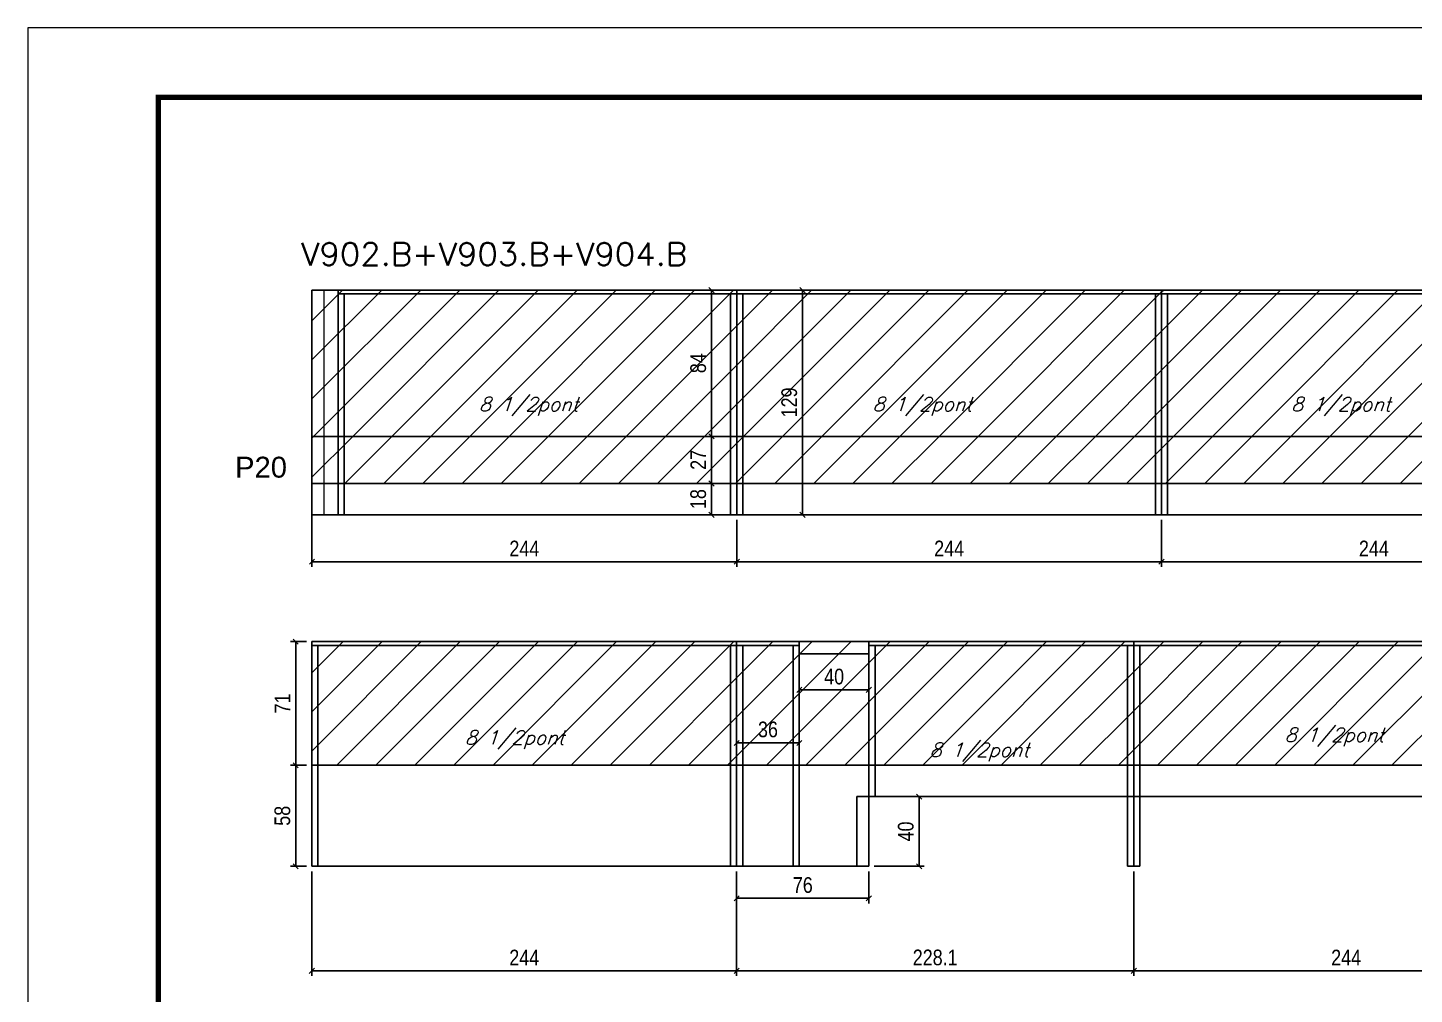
# Model space of a CAD drawing. Extents: x -20960 to -5926, y -2106 to 21915.
# Drawn here: x -9023 to -8227, y 19063 to 19618 of the extents above; entities that cross this region are included whole.
import ezdxf

# ---------------------------------------------------------------- set-up
doc = ezdxf.new("R2010")
doc.units = 0
doc.linetypes.add('DASHED', pattern=[0.75, 0.5, -0.25])
for name, color, linetype in [('5', 5, 'Continuous'), ('COTA', 241, 'Continuous'), ('Painéis', 200, 'Continuous'), ('Reaproveitamento', 251, 'Continuous'), ('SARR_2.2x7', 40, 'Continuous'), ('SARR_3.5x7', 81, 'Continuous'), ('texto', 7, 'Continuous')]:
    doc.layers.add(name, color=color, linetype=linetype)
for name, color, linetype, lineweight in [('Folhas', 255, 'Continuous', 9), ('Sarr 2.2x7', 40, 'Continuous', 9), ('SARRAFO DE PRESSAO', 251, 'DASHED', 9), ('Texto Seção', 7, 'Continuous', 15)]:
    doc.layers.add(name, color=color, linetype=linetype, lineweight=lineweight)
doc.styles.add('COTA TECNICA-50', font='techl___.ttf', dxfattribs={"height": 9})
doc.styles.add('REGUA-120', font='ROMANS.shx', dxfattribs={"height": 15})
doc.styles.add('Romans', font='romans.shx')
doc.styles.get("Standard").update_dxf_attribs({"font": 'arial.ttf'})
doc.dimstyles.new('COTA PAINEL-50', dxfattribs={"dimtxt": 9, "dimasz": 3, "dimexe": 3, "dimexo": 3, "dimgap": 3, "dimtad": 1, "dimdec": 1, "dimzin": 12, "dimdsep": 46, "dimtxsty": 'COTA TECNICA-50', "dimblk1": 'OBLIQUE', "dimblk2": 'OBLIQUE', "dimsah": 1, "dimcen": 0.9, "dimclrd": 4, "dimclre": 4, "dimclrt": 240, "dimadec": 1, "dimazin": 3, "dimtfac": 1, "dimtdec": 1, "dimtmove": 0, "dimatfit": 3, "dimfxl": 1, "dimtolj": 1, "dimtzin": 12, "dimarcsym": 0})

# ---------------------------------------------------------------- blocks, each defined once
blk = doc.blocks.new('9999999999')
at = {"layer": 'Folhas'}
blk.add_lwpolyline([(98138.98, 34190.21), (99623.98, 34190.21), (99623.98, 35240.21), (98138.98, 35240.21)], close=True, dxfattribs=at)
at = {"layer": 'Folhas', "color": 30, "const_width": 3}
blk.add_lwpolyline([(98213.98, 34230.21), (99583.98, 34230.21), (99583.98, 35200.21), (98213.98, 35200.21)], close=True, dxfattribs=at)
blk = doc.blocks.new('_Oblique')
at = {"color": 0, "linetype": 'ByBlock', "lineweight": -2}
blk.add_line((-0.5, -0.5), (0.5, 0.5), dxfattribs=at)
blk = doc.blocks.new('*D310')
at = {"layer": 'COTA', "color": 4, "lineweight": -2, "transparency": 16777216}
for p, q in [((-8860.29, 19133.82), (-8860.29, 19073.87)), ((-8616.29, 19133.82), (-8616.29, 19073.87)), ((-8860.29, 19076.87), (-8616.29, 19076.87))]:
    blk.add_line(p, q, dxfattribs=at)
at = {"layer": 'Defpoints', "color": 0, "transparency": 16777216}
for p in [(-8860.29, 19136.82), (-8616.29, 19136.82), (-8616.29, 19076.87)]:
    blk.add_point(p, dxfattribs=at)
at = {"layer": 'COTA', "color": 4, "lineweight": -2, "transparency": 16777216, "xscale": 3, "yscale": 3, "zscale": 3, "rotation": 180}
blk.add_blockref('_Oblique', (-8860.29, 19076.87), dxfattribs=at)
at = {"layer": 'COTA', "color": 4, "lineweight": -2, "transparency": 16777216, "xscale": 3, "yscale": 3, "zscale": 3}
blk.add_blockref('_Oblique', (-8616.29, 19076.87), dxfattribs=at)
at = {"layer": 'COTA', "color": 240, "transparency": 16777216, "insert": (-8738.29, 19084.44), "char_height": 9, "attachment_point": 5, "style": 'COTA TECNICA-50'}
blk.add_mtext('\\A1;244', dxfattribs=at)
blk = doc.blocks.new('*D311')
at = {"layer": 'COTA', "color": 4, "lineweight": -2, "transparency": 16777216}
for p, q in [((-8616.29, 19133.82), (-8616.29, 19073.87)), ((-8388.19, 19133.82), (-8388.19, 19073.87)), ((-8616.29, 19076.87), (-8388.19, 19076.87))]:
    blk.add_line(p, q, dxfattribs=at)
at = {"layer": 'Defpoints', "color": 0, "transparency": 16777216}
for p in [(-8616.29, 19136.82), (-8388.19, 19136.82), (-8388.19, 19076.87)]:
    blk.add_point(p, dxfattribs=at)
at = {"layer": 'COTA', "color": 4, "lineweight": -2, "transparency": 16777216, "xscale": 3, "yscale": 3, "zscale": 3, "rotation": 180}
blk.add_blockref('_Oblique', (-8616.29, 19076.87), dxfattribs=at)
at = {"layer": 'COTA', "color": 4, "lineweight": -2, "transparency": 16777216, "xscale": 3, "yscale": 3, "zscale": 3}
blk.add_blockref('_Oblique', (-8388.19, 19076.87), dxfattribs=at)
at = {"layer": 'COTA', "color": 240, "transparency": 16777216, "insert": (-8502.24, 19084.45), "char_height": 9, "attachment_point": 5, "style": 'COTA TECNICA-50'}
blk.add_mtext('\\A1;228.1', dxfattribs=at)
blk = doc.blocks.new('*D312')
at = {"layer": 'COTA', "color": 4, "lineweight": -2, "transparency": 16777216}
for p, q in [((-8388.19, 19133.82), (-8388.19, 19073.87)), ((-8144.19, 19133.82), (-8144.19, 19073.87)), ((-8388.19, 19076.87), (-8144.19, 19076.87))]:
    blk.add_line(p, q, dxfattribs=at)
at = {"layer": 'Defpoints', "color": 0, "transparency": 16777216}
for p in [(-8388.19, 19136.82), (-8144.19, 19136.82), (-8144.19, 19076.87)]:
    blk.add_point(p, dxfattribs=at)
at = {"layer": 'COTA', "color": 4, "lineweight": -2, "transparency": 16777216, "xscale": 3, "yscale": 3, "zscale": 3, "rotation": 180}
blk.add_blockref('_Oblique', (-8388.19, 19076.87), dxfattribs=at)
at = {"layer": 'COTA', "color": 4, "lineweight": -2, "transparency": 16777216, "xscale": 3, "yscale": 3, "zscale": 3}
blk.add_blockref('_Oblique', (-8144.19, 19076.87), dxfattribs=at)
at = {"layer": 'COTA', "color": 240, "transparency": 16777216, "insert": (-8266.19, 19084.44), "char_height": 9, "attachment_point": 5, "style": 'COTA TECNICA-50'}
blk.add_mtext('\\A1;244', dxfattribs=at)
blk = doc.blocks.new('*D316')
at = {"layer": 'COTA', "color": 4, "lineweight": -2, "transparency": 16777216}
for p, q in [((-8863.29, 19265.82), (-8872.57, 19265.82)), ((-8869.57, 19194.82), (-8869.57, 19265.82)), ((-8863.29, 19194.82), (-8872.57, 19194.82))]:
    blk.add_line(p, q, dxfattribs=at)
at = {"layer": 'Defpoints', "color": 0, "transparency": 16777216}
for p in [(-8869.57, 19265.82), (-8860.29, 19265.82), (-8860.29, 19194.82)]:
    blk.add_point(p, dxfattribs=at)
at = {"layer": 'COTA', "color": 4, "lineweight": -2, "transparency": 16777216, "xscale": 3, "yscale": 3, "zscale": 3}
for p, rotation in [((-8869.57, 19265.82), 90), ((-8869.57, 19194.82), 270)]:
    blk.add_blockref('_Oblique', p, dxfattribs=dict(at, rotation=rotation))
at = {"layer": 'COTA', "color": 240, "transparency": 16777216, "insert": (-8877.14, 19230.32), "char_height": 9, "attachment_point": 5, "rotation": 90, "style": 'COTA TECNICA-50'}
blk.add_mtext('\\A1;71', dxfattribs=at)
blk = doc.blocks.new('*D279')
at = {"layer": 'COTA', "color": 4, "lineweight": -2, "transparency": 16777216}
for p, q in [((-8616.29, 19197.82), (-8616.29, 19210.64)), ((-8580.29, 19197.82), (-8580.29, 19210.64)), ((-8616.29, 19207.64), (-8580.29, 19207.64))]:
    blk.add_line(p, q, dxfattribs=at)
at = {"layer": 'Defpoints', "color": 0, "transparency": 16777216}
for p in [(-8580.29, 19207.64), (-8616.29, 19194.82), (-8580.29, 19194.82)]:
    blk.add_point(p, dxfattribs=at)
at = {"layer": 'COTA', "color": 4, "lineweight": -2, "transparency": 16777216, "xscale": 3, "yscale": 3, "zscale": 3, "rotation": 180}
blk.add_blockref('_Oblique', (-8616.29, 19207.64), dxfattribs=at)
at = {"layer": 'COTA', "color": 4, "lineweight": -2, "transparency": 16777216, "xscale": 3, "yscale": 3, "zscale": 3}
blk.add_blockref('_Oblique', (-8580.29, 19207.64), dxfattribs=at)
at = {"layer": 'COTA', "color": 240, "transparency": 16777216, "insert": (-8598.29, 19215.34), "char_height": 9, "attachment_point": 5, "style": 'COTA TECNICA-50'}
blk.add_mtext('\\A1;36', dxfattribs=at)
blk = doc.blocks.new('*D280')
at = {"layer": 'COTA', "color": 4, "lineweight": -2, "transparency": 16777216}
for p, q in [((-8580.29, 19255.82), (-8580.29, 19235.11)), ((-8540.29, 19255.82), (-8540.29, 19235.11)), ((-8540.29, 19238.11), (-8580.29, 19238.11))]:
    blk.add_line(p, q, dxfattribs=at)
at = {"layer": 'Defpoints', "color": 0, "transparency": 16777216}
for p in [(-8580.29, 19258.82), (-8540.29, 19258.82), (-8580.29, 19238.11)]:
    blk.add_point(p, dxfattribs=at)
at = {"layer": 'COTA', "color": 4, "lineweight": -2, "transparency": 16777216, "xscale": 3, "yscale": 3, "zscale": 3, "rotation": 180}
blk.add_blockref('_Oblique', (-8580.29, 19238.11), dxfattribs=at)
at = {"layer": 'COTA', "color": 4, "lineweight": -2, "transparency": 16777216, "xscale": 3, "yscale": 3, "zscale": 3}
blk.add_blockref('_Oblique', (-8540.29, 19238.11), dxfattribs=at)
at = {"layer": 'COTA', "color": 240, "transparency": 16777216, "insert": (-8560.29, 19245.7), "char_height": 9, "attachment_point": 5, "style": 'COTA TECNICA-50'}
blk.add_mtext('\\A1;40', dxfattribs=at)
blk = doc.blocks.new('*D323')
at = {"layer": 'COTA', "color": 4, "lineweight": -2, "transparency": 16777216}
for p, q in [((-8860.23, 19380.65), (-8860.23, 19308.71)), ((-8616.23, 19335.65), (-8616.23, 19308.71)), ((-8860.23, 19311.71), (-8616.23, 19311.71))]:
    blk.add_line(p, q, dxfattribs=at)
at = {"layer": 'Defpoints', "color": 0, "transparency": 16777216}
for p in [(-8860.23, 19383.65), (-8616.23, 19338.65), (-8616.23, 19311.71)]:
    blk.add_point(p, dxfattribs=at)
at = {"layer": 'COTA', "color": 4, "lineweight": -2, "transparency": 16777216, "xscale": 3, "yscale": 3, "zscale": 3, "rotation": 180}
blk.add_blockref('_Oblique', (-8860.23, 19311.71), dxfattribs=at)
at = {"layer": 'COTA', "color": 4, "lineweight": -2, "transparency": 16777216, "xscale": 3, "yscale": 3, "zscale": 3}
blk.add_blockref('_Oblique', (-8616.23, 19311.71), dxfattribs=at)
at = {"layer": 'COTA', "color": 240, "transparency": 16777216, "insert": (-8738.23, 19319.27), "char_height": 9, "attachment_point": 5, "style": 'COTA TECNICA-50'}
blk.add_mtext('\\A1;244', dxfattribs=at)
blk = doc.blocks.new('*D324')
at = {"layer": 'COTA', "color": 4, "lineweight": -2, "transparency": 16777216}
for p, q in [((-8616.23, 19335.65), (-8616.23, 19308.71)), ((-8372.23, 19335.65), (-8372.23, 19308.71)), ((-8616.23, 19311.71), (-8372.23, 19311.71))]:
    blk.add_line(p, q, dxfattribs=at)
at = {"layer": 'Defpoints', "color": 0, "transparency": 16777216}
for p in [(-8616.23, 19338.65), (-8372.23, 19338.65), (-8372.23, 19311.71)]:
    blk.add_point(p, dxfattribs=at)
at = {"layer": 'COTA', "color": 4, "lineweight": -2, "transparency": 16777216, "xscale": 3, "yscale": 3, "zscale": 3, "rotation": 180}
blk.add_blockref('_Oblique', (-8616.23, 19311.71), dxfattribs=at)
at = {"layer": 'COTA', "color": 4, "lineweight": -2, "transparency": 16777216, "xscale": 3, "yscale": 3, "zscale": 3}
blk.add_blockref('_Oblique', (-8372.23, 19311.71), dxfattribs=at)
at = {"layer": 'COTA', "color": 240, "transparency": 16777216, "insert": (-8494.23, 19319.27), "char_height": 9, "attachment_point": 5, "style": 'COTA TECNICA-50'}
blk.add_mtext('\\A1;244', dxfattribs=at)
blk = doc.blocks.new('*D325')
at = {"layer": 'COTA', "color": 4, "lineweight": -2, "transparency": 16777216}
for p, q in [((-8372.23, 19335.65), (-8372.23, 19308.71)), ((-8128.23, 19335.65), (-8128.23, 19308.71)), ((-8372.23, 19311.71), (-8128.23, 19311.71))]:
    blk.add_line(p, q, dxfattribs=at)
at = {"layer": 'Defpoints', "color": 0, "transparency": 16777216}
for p in [(-8372.23, 19338.65), (-8128.23, 19338.65), (-8128.23, 19311.71)]:
    blk.add_point(p, dxfattribs=at)
at = {"layer": 'COTA', "color": 4, "lineweight": -2, "transparency": 16777216, "xscale": 3, "yscale": 3, "zscale": 3, "rotation": 180}
blk.add_blockref('_Oblique', (-8372.23, 19311.71), dxfattribs=at)
at = {"layer": 'COTA', "color": 4, "lineweight": -2, "transparency": 16777216, "xscale": 3, "yscale": 3, "zscale": 3}
blk.add_blockref('_Oblique', (-8128.23, 19311.71), dxfattribs=at)
at = {"layer": 'COTA', "color": 240, "transparency": 16777216, "insert": (-8250.23, 19319.27), "char_height": 9, "attachment_point": 5, "style": 'COTA TECNICA-50'}
blk.add_mtext('\\A1;244', dxfattribs=at)
blk = doc.blocks.new('*D329')
at = {"layer": 'COTA', "color": 4, "lineweight": -2, "transparency": 16777216}
for p, q in [((-8613.23, 19467.65), (-8575.46, 19467.65)), ((-8578.46, 19338.65), (-8578.46, 19467.65)), ((-8613.23, 19338.65), (-8575.46, 19338.65))]:
    blk.add_line(p, q, dxfattribs=at)
at = {"layer": 'Defpoints', "color": 0, "transparency": 16777216}
for p in [(-8616.23, 19467.65), (-8578.46, 19467.65), (-8616.23, 19338.65)]:
    blk.add_point(p, dxfattribs=at)
at = {"layer": 'COTA', "color": 4, "lineweight": -2, "transparency": 16777216, "xscale": 3, "yscale": 3, "zscale": 3}
for p, rotation in [((-8578.46, 19467.65), 90), ((-8578.46, 19338.65), 270)]:
    blk.add_blockref('_Oblique', p, dxfattribs=dict(at, rotation=rotation))
at = {"layer": 'COTA', "color": 240, "transparency": 16777216, "insert": (-8586.04, 19403.15), "char_height": 9, "attachment_point": 5, "rotation": 90, "style": 'COTA TECNICA-50'}
blk.add_mtext('\\A1;129', dxfattribs=at)
blk = doc.blocks.new('*D356')
at = {"layer": 'COTA', "color": 4, "lineweight": -2, "transparency": 16777216}
for p, q in [((-8535.54, 19176.82), (-8508.48, 19176.82)), ((-8511.48, 19136.82), (-8511.48, 19176.82)), ((-8537.29, 19136.82), (-8508.48, 19136.82))]:
    blk.add_line(p, q, dxfattribs=at)
at = {"layer": 'Defpoints', "color": 0, "transparency": 16777216}
for p in [(-8538.54, 19176.82), (-8511.48, 19176.82), (-8540.29, 19136.82)]:
    blk.add_point(p, dxfattribs=at)
at = {"layer": 'COTA', "color": 4, "lineweight": -2, "transparency": 16777216, "xscale": 3, "yscale": 3, "zscale": 3}
for p, rotation in [((-8511.48, 19176.82), 90), ((-8511.48, 19136.82), 270)]:
    blk.add_blockref('_Oblique', p, dxfattribs=dict(at, rotation=rotation))
at = {"layer": 'COTA', "color": 240, "transparency": 16777216, "insert": (-8519.08, 19156.82), "char_height": 9, "attachment_point": 5, "rotation": 90, "style": 'COTA TECNICA-50'}
blk.add_mtext('\\A1;40', dxfattribs=at)
blk = doc.blocks.new('*D357')
at = {"layer": 'COTA', "color": 4, "lineweight": -2, "transparency": 16777216}
for p, q in [((-8616.29, 19133.82), (-8616.29, 19115.44)), ((-8540.29, 19133.82), (-8540.29, 19115.44)), ((-8616.29, 19118.44), (-8540.29, 19118.44))]:
    blk.add_line(p, q, dxfattribs=at)
at = {"layer": 'Defpoints', "color": 0, "transparency": 16777216}
for p in [(-8616.29, 19136.82), (-8540.29, 19136.82), (-8540.29, 19118.44)]:
    blk.add_point(p, dxfattribs=at)
at = {"layer": 'COTA', "color": 4, "lineweight": -2, "transparency": 16777216, "xscale": 3, "yscale": 3, "zscale": 3, "rotation": 180}
blk.add_blockref('_Oblique', (-8616.29, 19118.44), dxfattribs=at)
at = {"layer": 'COTA', "color": 4, "lineweight": -2, "transparency": 16777216, "xscale": 3, "yscale": 3, "zscale": 3}
blk.add_blockref('_Oblique', (-8540.29, 19118.44), dxfattribs=at)
at = {"layer": 'COTA', "color": 240, "transparency": 16777216, "insert": (-8578.29, 19126.03), "char_height": 9, "attachment_point": 5, "style": 'COTA TECNICA-50'}
blk.add_mtext('\\A1;76', dxfattribs=at)
blk = doc.blocks.new('*D358')
at = {"layer": 'COTA', "color": 4, "lineweight": -2, "transparency": 16777216}
for p, q in [((-8863.29, 19194.82), (-8872.57, 19194.82)), ((-8869.57, 19194.82), (-8869.57, 19136.82)), ((-8863.29, 19136.82), (-8872.57, 19136.82))]:
    blk.add_line(p, q, dxfattribs=at)
at = {"layer": 'Defpoints', "color": 0, "transparency": 16777216}
for p in [(-8860.29, 19194.82), (-8869.57, 19136.82), (-8860.29, 19136.82)]:
    blk.add_point(p, dxfattribs=at)
at = {"layer": 'COTA', "color": 4, "lineweight": -2, "transparency": 16777216, "xscale": 3, "yscale": 3, "zscale": 3}
for p, rotation in [((-8869.57, 19194.82), 90), ((-8869.57, 19136.82), 270)]:
    blk.add_blockref('_Oblique', p, dxfattribs=dict(at, rotation=rotation))
at = {"layer": 'COTA', "color": 240, "transparency": 16777216, "insert": (-8877.19, 19165.82), "char_height": 9, "attachment_point": 5, "rotation": 90, "style": 'COTA TECNICA-50'}
blk.add_mtext('\\A1;58', dxfattribs=at)
blk = doc.blocks.new('*D363')
at = {"layer": 'COTA', "color": 4, "lineweight": -2, "transparency": 16777216}
for p, q in [((-8619.23, 19356.65), (-8633.74, 19356.65)), ((-8630.74, 19338.65), (-8630.74, 19356.65)), ((-8619.23, 19338.65), (-8633.74, 19338.65))]:
    blk.add_line(p, q, dxfattribs=at)
at = {"layer": 'Defpoints', "color": 0, "transparency": 16777216}
for p in [(-8630.74, 19356.65), (-8616.23, 19356.65), (-8616.23, 19338.65)]:
    blk.add_point(p, dxfattribs=at)
at = {"layer": 'COTA', "color": 4, "lineweight": -2, "transparency": 16777216, "xscale": 3, "yscale": 3, "zscale": 3}
for p, rotation in [((-8630.74, 19356.65), 90), ((-8630.74, 19338.65), 270)]:
    blk.add_blockref('_Oblique', p, dxfattribs=dict(at, rotation=rotation))
at = {"layer": 'COTA', "color": 240, "transparency": 16777216, "insert": (-8638.33, 19347.65), "char_height": 9, "attachment_point": 5, "rotation": 90, "style": 'COTA TECNICA-50'}
blk.add_mtext('\\A1;18', dxfattribs=at)
blk = doc.blocks.new('*D364')
at = {"layer": 'COTA', "color": 4, "lineweight": -2, "transparency": 16777216}
for p, q in [((-8619.23, 19383.65), (-8633.74, 19383.65)), ((-8630.74, 19356.65), (-8630.74, 19383.65)), ((-8619.23, 19356.65), (-8633.74, 19356.65))]:
    blk.add_line(p, q, dxfattribs=at)
at = {"layer": 'Defpoints', "color": 0, "transparency": 16777216}
for p in [(-8630.74, 19383.65), (-8616.23, 19383.65), (-8616.23, 19356.65)]:
    blk.add_point(p, dxfattribs=at)
at = {"layer": 'COTA', "color": 4, "lineweight": -2, "transparency": 16777216, "xscale": 3, "yscale": 3, "zscale": 3}
for p, rotation in [((-8630.74, 19383.65), 90), ((-8630.74, 19356.65), 270)]:
    blk.add_blockref('_Oblique', p, dxfattribs=dict(at, rotation=rotation))
at = {"layer": 'COTA', "color": 240, "transparency": 16777216, "insert": (-8638.31, 19370.15), "char_height": 9, "attachment_point": 5, "rotation": 90, "style": 'COTA TECNICA-50'}
blk.add_mtext('\\A1;27', dxfattribs=at)
blk = doc.blocks.new('*D365')
at = {"layer": 'COTA', "color": 4, "lineweight": -2, "transparency": 16777216}
for p, q in [((-8619.23, 19467.65), (-8633.74, 19467.65)), ((-8630.74, 19383.65), (-8630.74, 19467.65)), ((-8619.23, 19383.65), (-8633.74, 19383.65))]:
    blk.add_line(p, q, dxfattribs=at)
at = {"layer": 'Defpoints', "color": 0, "transparency": 16777216}
for p in [(-8630.74, 19467.65), (-8616.23, 19467.65), (-8616.23, 19383.65)]:
    blk.add_point(p, dxfattribs=at)
at = {"layer": 'COTA', "color": 4, "lineweight": -2, "transparency": 16777216, "xscale": 3, "yscale": 3, "zscale": 3}
for p, rotation in [((-8630.74, 19467.65), 90), ((-8630.74, 19383.65), 270)]:
    blk.add_blockref('_Oblique', p, dxfattribs=dict(at, rotation=rotation))
at = {"layer": 'COTA', "color": 240, "transparency": 16777216, "insert": (-8638.33, 19425.65), "char_height": 9, "attachment_point": 5, "rotation": 90, "style": 'COTA TECNICA-50'}
blk.add_mtext('\\A1;84', dxfattribs=at)

msp = doc.modelspace()

# ---------------------------------------------------------------- hatches: boundary and pattern name
at = {"layer": 'Reaproveitamento', "transparency": 33554684}
h = msp.add_hatch(dxfattribs=at)
h.set_pattern_fill('ANSI31', color=256, scale=5)
h.paths.add_polyline_path([(-8860.23, 19467.65), (-8860.23, 19383.65), (-8616.23, 19383.65), (-8616.23, 19467.65)])
h = msp.add_hatch(dxfattribs=at)
h.set_pattern_fill('ANSI31', color=256, scale=5)
h.paths.add_polyline_path([(-8616.23, 19467.65), (-8616.23, 19383.65), (-8372.23, 19383.65), (-8372.23, 19467.65)])
h = msp.add_hatch(dxfattribs=at)
h.set_pattern_fill('ANSI31', color=256, scale=5)
h.paths.add_polyline_path([(-8372.23, 19383.65), (-8128.23, 19383.65), (-8128.23, 19467.65), (-8372.23, 19467.65)])
h = msp.add_hatch(dxfattribs=at)
h.set_pattern_fill('ANSI31', color=256, scale=5)
h.paths.add_polyline_path([(-8616.23, 19356.65), (-8616.23, 19383.65), (-8860.23, 19383.65), (-8860.23, 19356.65)])
h = msp.add_hatch(dxfattribs=at)
h.set_pattern_fill('ANSI31', color=256, scale=5)
h.paths.add_polyline_path([(-8616.23, 19383.65), (-8616.23, 19356.65), (-8372.23, 19356.65), (-8372.23, 19383.65)])
h = msp.add_hatch(dxfattribs=at)
h.set_pattern_fill('ANSI31', color=256, scale=5)
h.paths.add_polyline_path([(-8128.23, 19356.65), (-8128.23, 19383.65), (-8372.23, 19383.65), (-8372.23, 19356.65)])
h = msp.add_hatch(dxfattribs=at)
h.set_pattern_fill('ANSI31', color=256, scale=5)
h.paths.add_polyline_path([(-8616.29, 19194.82), (-8616.29, 19265.82), (-8860.29, 19265.82), (-8860.29, 19194.82)])
h = msp.add_hatch(dxfattribs=at)
h.set_pattern_fill('ANSI31', color=256, scale=5)
h.paths.add_polyline_path([(-8616.29, 19265.82), (-8616.29, 19194.82), (-8388.19, 19194.82), (-8388.19, 19265.82)])
h = msp.add_hatch(dxfattribs=at)
h.set_pattern_fill('ANSI31', color=256, scale=5)
h.paths.add_polyline_path([(-8388.19, 19265.82), (-8388.19, 19194.82), (-8144.19, 19194.82), (-8144.19, 19265.82)])

# ---------------------------------------------------------------- linework, layer by layer
at = {"layer": 'Painéis'}
for p, q in [((-7640.23, 19467.65), (-8860.23, 19467.65)), ((-8860.23, 19338.65), (-8860.23, 19467.65)), ((-8616.23, 19338.65), (-8616.23, 19467.65)), ((-8372.23, 19338.65), (-8372.23, 19467.65)), ((-8128.23, 19383.65), (-8860.23, 19383.65)), ((-8128.23, 19356.65), (-8860.23, 19356.65)), ((-7640.23, 19338.65), (-8860.23, 19338.65)), ((-8616.29, 19265.82), (-8860.29, 19265.82)), ((-8860.29, 19136.82), (-8860.29, 19265.82)), ((-7790.23, 19265.82), (-8616.29, 19265.82)), ((-8616.29, 19194.82), (-8616.29, 19265.82)), ((-8616.29, 19136.82), (-8616.29, 19265.82)), ((-8388.19, 19176.82), (-8388.19, 19265.82)), ((-8616.29, 19194.82), (-8860.29, 19194.82)), ((-7900.19, 19194.82), (-8616.29, 19194.82)), ((-7656.19, 19176.82), (-8540.29, 19176.82)), ((-8540.29, 19176.82), (-8540.29, 19136.82)), ((-8540.29, 19136.82), (-8860.29, 19136.82))]:
    msp.add_line(p, q, dxfattribs=at)
at = {"layer": 'Sarr 2.2x7'}
for p, q in [((-8853.23, 19383.65), (-8853.23, 19467.65)), ((-8853.23, 19356.65), (-8853.23, 19383.65)), ((-8853.23, 19338.65), (-8853.23, 19356.65))]:
    msp.add_line(p, q, dxfattribs=at)
at = {"layer": 'SARR_2.2x7', "linetype": 'Continuous'}
for p, q in [((-8845.23, 19465.45), (-8616.23, 19465.45)), ((-8616.23, 19465.45), (-8372.23, 19465.45)), ((-8372.23, 19465.45), (-8128.23, 19465.45)), ((-8860.29, 19263.62), (-8616.29, 19263.62)), ((-8616.29, 19263.62), (-8580.29, 19263.62)), ((-8540.29, 19258.82), (-8580.29, 19258.82)), ((-8540.29, 19263.62), (-8388.19, 19263.62)), ((-8388.19, 19263.62), (-8144.19, 19263.62)), ((-8547.29, 19176.82), (-8547.29, 19136.82)), ((-8540.29, 19176.82), (-8547.29, 19176.82))]:
    msp.add_line(p, q, dxfattribs=at)
at = {"layer": 'SARR_3.5x7'}
for p, q in [((-8845.23, 19338.65), (-8845.23, 19467.65)), ((-8841.73, 19338.65), (-8841.73, 19465.45)), ((-8619.73, 19338.65), (-8619.73, 19465.45)), ((-8616.23, 19338.65), (-8616.23, 19467.65)), ((-8612.73, 19338.65), (-8612.73, 19465.45)), ((-8375.73, 19338.65), (-8375.73, 19465.45)), ((-8372.23, 19338.65), (-8372.23, 19467.65)), ((-8368.73, 19338.65), (-8368.73, 19465.45)), ((-8841.73, 19338.65), (-8845.23, 19338.65)), ((-8612.73, 19338.65), (-8619.73, 19338.65)), ((-8368.73, 19338.65), (-8375.73, 19338.65)), ((-8860.29, 19136.82), (-8860.29, 19263.62)), ((-8856.79, 19136.82), (-8856.79, 19263.62)), ((-8619.79, 19136.82), (-8619.79, 19263.62)), ((-8616.29, 19136.82), (-8616.29, 19265.82)), ((-8616.29, 19136.82), (-8616.29, 19263.62)), ((-8612.79, 19136.82), (-8612.79, 19263.62)), ((-8583.79, 19136.82), (-8583.79, 19263.62)), ((-8580.29, 19136.82), (-8580.29, 19265.82)), ((-8540.29, 19176.82), (-8540.29, 19265.82)), ((-8536.79, 19176.82), (-8536.79, 19263.62)), ((-8391.69, 19176.82), (-8391.69, 19263.62)), ((-8391.69, 19136.82), (-8391.69, 19263.62)), ((-8388.19, 19136.82), (-8388.19, 19263.62)), ((-8388.19, 19136.82), (-8388.19, 19263.62)), ((-8384.69, 19136.82), (-8384.69, 19263.62)), ((-8536.79, 19176.82), (-8540.29, 19176.82)), ((-8856.79, 19136.82), (-8860.29, 19136.82)), ((-8616.29, 19136.82), (-8619.79, 19136.82)), ((-8616.29, 19136.82), (-8612.79, 19136.82)), ((-8583.79, 19136.82), (-8580.29, 19136.82)), ((-8388.19, 19136.82), (-8391.69, 19136.82)), ((-8388.19, 19136.82), (-8384.69, 19136.82))]:
    msp.add_line(p, q, dxfattribs=at)

# ---------------------------------------------------------------- block references
at = {"layer": 'SARRAFO DE PRESSAO', "color": 6, "linetype": 'ByBlock'}
msp.add_blockref('9999999999', (-107162.48, -15621.96), dxfattribs=at)

# ---------------------------------------------------------------- texts
at = {"layer": '5', "linetype": 'Continuous'}
msp.add_text('P20', height=12, rotation=0.00004, dxfattribs=at).set_placement((-8904.4, 19359.96))
at = {"layer": 'texto', "color": 2, "char_height": 8, "attachment_point": 5, "style": 'Romans'}
for insert in [(-8735.77, 19400.75), (-8509.63, 19400.75), (-8269.22, 19400.75), (-8743.85, 19209.48), (-8272.95, 19210.94), (-8476.88, 19202.34)]:
    msp.add_mtext('{\\Q19;\\C256;8 1/2pont}', dxfattribs=dict(at, insert=insert))
at = {"layer": 'Texto Seção', "style": 'REGUA-120', "width": 1.05}
msp.add_text('V902.B+V903.B+V904.B', height=13, dxfattribs=at).set_placement((-8866.39, 19481.8))

# ---------------------------------------------------------------- dimensions: what is measured, and where the dimension line sits
at = {"layer": 'COTA'}
for base, p1, p2, picture, middle in [((-8630.74, 19467.65), (-8616.23, 19383.65), (-8616.23, 19467.65), '*D365', (-8638.33, 19425.65)), ((-8630.74, 19383.65), (-8616.23, 19356.65), (-8616.23, 19383.65), '*D364', (-8638.31, 19370.15))]:
    dim = msp.add_linear_dim(base=base, p1=p1, p2=p2, angle=90, dimstyle='COTA PAINEL-50', override={"dimtmove": 1}, dxfattribs=at)
    dim.commit()
    dim.dimension.update_dxf_attribs({"geometry": picture, "text_midpoint": middle})
for base, p1, p2, picture, middle in [((-8578.46, 19467.65), (-8616.23, 19338.65), (-8616.23, 19467.65), '*D329', (-8586.04, 19403.15)), ((-8630.74, 19356.65), (-8616.23, 19338.65), (-8616.23, 19356.65), '*D363', (-8638.33, 19347.65)), ((-8869.57, 19265.82), (-8860.29, 19194.82), (-8860.29, 19265.82), '*D316', (-8877.14, 19230.32)), ((-8869.57, 19136.82), (-8860.29, 19194.82), (-8860.29, 19136.82), '*D358', (-8877.19, 19165.82)), ((-8511.48, 19176.82), (-8540.29, 19136.82), (-8538.54, 19176.82), '*D356', (-8519.08, 19156.82))]:
    dim = msp.add_linear_dim(base=base, p1=p1, p2=p2, angle=90, dimstyle='COTA PAINEL-50', dxfattribs=at)
    dim.commit()
    dim.dimension.update_dxf_attribs({"geometry": picture, "text_midpoint": middle})
for base, p1, p2, picture, middle in [((-8616.23, 19311.71), (-8860.23, 19383.65), (-8616.23, 19338.65), '*D323', (-8738.23, 19319.27)), ((-8580.29, 19238.11), (-8540.29, 19258.82), (-8580.29, 19258.82), '*D280', (-8560.29, 19245.7)), ((-8580.29, 19207.64), (-8616.29, 19194.82), (-8580.29, 19194.82), '*D279', (-8598.29, 19215.34)), ((-8540.29, 19118.44), (-8616.29, 19136.82), (-8540.29, 19136.82), '*D357', (-8578.29, 19126.03))]:
    dim = msp.add_linear_dim(base=base, p1=p1, p2=p2, dimstyle='COTA PAINEL-50', dxfattribs=at)
    dim.commit()
    dim.dimension.update_dxf_attribs({"geometry": picture, "text_midpoint": middle})
for base, p1, p2, picture, middle in [((-8372.23, 19311.71), (-8616.23, 19338.65), (-8372.23, 19338.65), '*D324', (-8494.23, 19319.27)), ((-8128.23, 19311.71), (-8372.23, 19338.65), (-8128.23, 19338.65), '*D325', (-8250.23, 19319.27)), ((-8616.29, 19076.87), (-8860.29, 19136.82), (-8616.29, 19136.82), '*D310', (-8738.29, 19084.44)), ((-8388.19, 19076.87), (-8616.29, 19136.82), (-8388.19, 19136.82), '*D311', (-8502.24, 19084.45)), ((-8144.19, 19076.87), (-8388.19, 19136.82), (-8144.19, 19136.82), '*D312', (-8266.19, 19084.44))]:
    dim = msp.add_linear_dim(base=base, p1=p1, p2=p2, dimstyle='COTA PAINEL-50', override={"dimtmove": 1}, dxfattribs=at)
    dim.commit()
    dim.dimension.update_dxf_attribs({"geometry": picture, "text_midpoint": middle})

doc.saveas('drawing.dxf')
